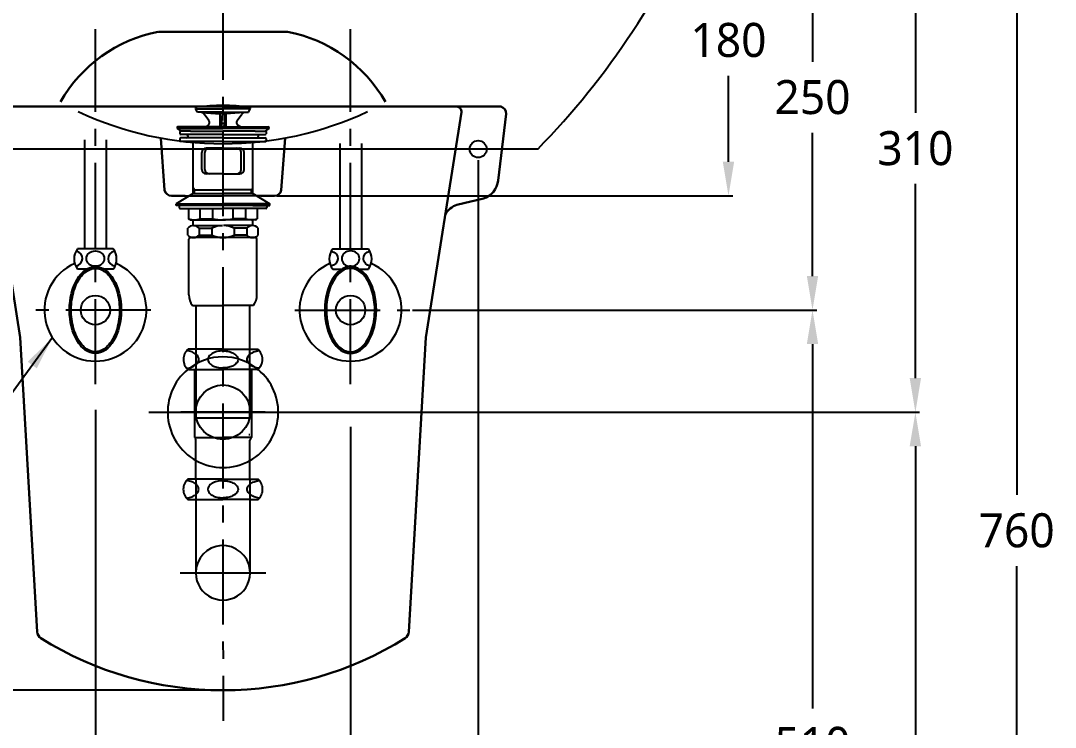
# Model space of a CAD drawing. Extents: x 3980 to 7080, y -51 to 2049.
# Drawn here: x 5061 to 5669, y 324 to 739 of the extents above; entities that cross this region are included whole.
import ezdxf

# ---------------------------------------------------------------- set-up
doc = ezdxf.new("R2010")
doc.units = 0
doc.header["$LTSCALE"] = 20
doc.header["$MEASUREMENT"] = 0
doc.linetypes.add('CENTER', pattern=[2, 1.25, -0.25, 0.25, -0.25])
doc.layers.get('0').update_dxf_attribs({"linetype": 'CONTINUOUS'})
doc.layers.get('DEFPOINTS').update_dxf_attribs({"linetype": 'CONTINUOUS'})
for name, color, linetype in [('1', 7, 'CONTINUOUS'), ('3', 3, 'CONTINUOUS'), ('4', 4, 'CONTINUOUS'), ('6', 6, 'CONTINUOUS'), ('7', 7, 'CONTINUOUS'), ('CENTER', 2, 'CENTER')]:
    doc.layers.add(name, color=color, linetype=linetype)
doc.layers.add('c', color=4, linetype='CONTINUOUS', lineweight=30)
doc.layers.add('외형선', color=4, linetype='CONTINUOUS', lineweight=30)
doc.styles.get("Standard").update_dxf_attribs({"font": 'NanumGothic.ttf'})
doc.dimstyles.get("Standard").update_dxf_attribs({"dimtxt": 20, "dimasz": 20, "dimexe": 2.5, "dimexo": 1.5, "dimgap": 10, "dimtad": 1, "dimdec": 0, "dimzin": 0, "dimdsep": 46, "dimtxsty": 'Standard', "dimcen": 0, "dimclrd": 3, "dimclre": 3, "dimclrt": 2, "dimadec": 0, "dimazin": 0, "dimtfac": 1, "dimtdec": 0, "dimtmove": 0, "dimatfit": 3, "dimfxl": 0, "dimtolj": 1, "dimtzin": 0, "dimarcsym": 0})

# ---------------------------------------------------------------- blocks, each defined once
blk = doc.blocks.new('*D32')
at = {"color": 3, "lineweight": -2}
for p, q in [((4854.1, 838.63), (4854.1, 858.63)), ((4921.21, 818.63), (4851.6, 818.63)), ((4854.1, 818.63), (4854.1, 809.52)), ((4854.1, 753.63), (4854.1, 767.75)), ((5073.6, 753.63), (4851.6, 753.63)), ((4854.1, 733.63), (4854.1, 713.63))]:
    blk.add_line(p, q, dxfattribs=at)
at = {"color": 3}
for points in [[(4850.77, 838.63), (4857.44, 838.63), (4854.1, 818.63)], [(4850.77, 733.63), (4857.44, 733.63), (4854.1, 753.63)]]:
    blk.add_solid(points, dxfattribs=at)
at = {"layer": 'DEFPOINTS', "color": 0}
for p in [(4854.1, 818.63), (4922.71, 818.63), (5075.1, 753.63, -465.07)]:
    blk.add_point(p, dxfattribs=at)
at = {"color": 2, "insert": (4854.1, 788.63), "char_height": 20, "attachment_point": 5}
blk.add_mtext('\\A1;65', dxfattribs=at)
blk = doc.blocks.new('*D34')
at = {"color": 3, "lineweight": -2}
for p, q in [((5588.61, 508.63), (5589.61, 508.63)), ((5587.11, 488.63), (5587.11, 304.49)), ((5587.11, 78.63), (5587.11, 262.78)), ((5437.11, 58.63), (5589.61, 58.63))]:
    blk.add_line(p, q, dxfattribs=at)
at = {"color": 3}
for points in [[(5583.77, 488.63), (5590.44, 488.63), (5587.11, 508.63)], [(5583.77, 78.63), (5590.44, 78.63), (5587.11, 58.63)]]:
    blk.add_solid(points, dxfattribs=at)
at = {"layer": 'DEFPOINTS', "color": 0}
for p in [(5587.11, 508.63), (5435.61, 58.63), (5587.11, 58.63)]:
    blk.add_point(p, dxfattribs=at)
at = {"color": 2, "insert": (5587.11, 283.63), "char_height": 20, "attachment_point": 5}
blk.add_mtext('\\A1;450', dxfattribs=at)
blk = doc.blocks.new('*D35')
at = {"color": 3, "lineweight": -2}
for p, q in [((5548.14, 818.63), (5589.61, 818.63)), ((5587.11, 798.63), (5587.11, 684.54)), ((5587.11, 528.63), (5587.11, 642.73)), ((5136.57, 508.63), (5589.61, 508.63))]:
    blk.add_line(p, q, dxfattribs=at)
at = {"color": 3}
for points in [[(5583.77, 798.63), (5590.44, 798.63), (5587.11, 818.63)], [(5583.77, 528.63), (5590.44, 528.63), (5587.11, 508.63)]]:
    blk.add_solid(points, dxfattribs=at)
at = {"layer": 'DEFPOINTS', "color": 0}
for p in [(5546.64, 818.63), (5587.11, 818.63), (5135.07, 508.63)]:
    blk.add_point(p, dxfattribs=at)
at = {"color": 2, "insert": (5587.11, 663.63), "char_height": 20, "attachment_point": 5}
blk.add_mtext('\\A1;310', dxfattribs=at)
blk = doc.blocks.new('*D36')
at = {"color": 3, "lineweight": -2}
for p, q in [((5476.54, 818.63), (5529.14, 818.63)), ((5526.64, 798.63), (5526.64, 714.52)), ((5526.64, 588.63), (5526.64, 672.75)), ((5299.98, 568.63), (5529.14, 568.63))]:
    blk.add_line(p, q, dxfattribs=at)
at = {"color": 3}
for points in [[(5523.3, 798.63), (5529.97, 798.63), (5526.64, 818.63)], [(5523.3, 588.63), (5529.97, 588.63), (5526.64, 568.63)]]:
    blk.add_solid(points, dxfattribs=at)
at = {"layer": 'DEFPOINTS', "color": 0}
for p in [(5475.04, 818.63), (5298.48, 568.63), (5526.64, 568.63)]:
    blk.add_point(p, dxfattribs=at)
at = {"color": 2, "insert": (5526.64, 693.63), "char_height": 20, "attachment_point": 5}
blk.add_mtext('\\A1;250', dxfattribs=at)
blk = doc.blocks.new('*D37')
at = {"layer": '1', "color": 3, "lineweight": -2}
for p, q in [((5105.12, 510.03), (5105.12, 205.6)), ((5255.12, 500.03), (5255.12, 205.6)), ((5125.12, 225.6), (5235.12, 225.6))]:
    blk.add_line(p, q, dxfattribs=at)
at = {"layer": '1', "color": 3}
for points in [[(5125.12, 228.93), (5125.12, 222.26), (5105.12, 225.6)], [(5235.12, 228.93), (5235.12, 222.26), (5255.12, 225.6)]]:
    blk.add_solid(points, dxfattribs=at)
at = {"layer": 'DEFPOINTS', "color": 0}
for p in [(5105.12, 510.03), (5255.12, 500.03), (5255.12, 225.6)]:
    blk.add_point(p, dxfattribs=at)
at = {"layer": '1', "color": 2, "insert": (5180.12, 246.46), "char_height": 20, "attachment_point": 5}
blk.add_mtext('\\A1;150', dxfattribs=at)
blk = doc.blocks.new('*D33')
at = {"color": 3, "lineweight": -2}
for p, q in [((5206.15, 819.56), (5649.14, 819.56)), ((5646.64, 799.56), (5646.64, 459.99)), ((5646.64, 78.63), (5646.64, 418.21)), ((5608.14, 58.63), (5649.14, 58.63))]:
    blk.add_line(p, q, dxfattribs=at)
at = {"color": 3}
for points in [[(5643.3, 799.56), (5649.97, 799.56), (5646.64, 819.56)], [(5643.3, 78.63), (5649.97, 78.63), (5646.64, 58.63)]]:
    blk.add_solid(points, dxfattribs=at)
at = {"layer": 'DEFPOINTS', "color": 0}
for p in [(5204.65, 819.56), (5606.64, 58.63), (5646.64, 58.63)]:
    blk.add_point(p, dxfattribs=at)
at = {"color": 2, "insert": (5646.64, 439.1), "char_height": 20, "attachment_point": 5}
blk.add_mtext('\\A1;760', dxfattribs=at)
blk = doc.blocks.new('*D38')
at = {"color": 3, "lineweight": -2}
for p, q in [((5030.15, 656.67), (5030.15, 166.7)), ((5330.15, 656.67), (5330.15, 166.7)), ((5050.15, 169.2), (5310.15, 169.2))]:
    blk.add_line(p, q, dxfattribs=at)
at = {"color": 3}
for points in [[(5050.15, 172.53), (5050.15, 165.86), (5030.15, 169.2)], [(5310.15, 172.53), (5310.15, 165.86), (5330.15, 169.2)]]:
    blk.add_solid(points, dxfattribs=at)
at = {"layer": 'DEFPOINTS', "color": 0}
for p in [(5030.15, 658.17), (5330.15, 658.17), (5330.15, 169.2)]:
    blk.add_point(p, dxfattribs=at)
at = {"color": 2, "insert": (5180.15, 190.1), "char_height": 20, "attachment_point": 5}
blk.add_mtext('\\A1;300', dxfattribs=at)
blk = doc.blocks.new('*D41')
at = {"color": 3, "lineweight": -2}
for p, q in [((5423.99, 818.63), (5479.75, 818.63)), ((5477.25, 798.63), (5477.25, 748.08)), ((5477.25, 655.75), (5477.25, 706.3)), ((5211.69, 635.75), (5479.75, 635.75))]:
    blk.add_line(p, q, dxfattribs=at)
at = {"color": 3}
for points in [[(5473.92, 798.63), (5480.59, 798.63), (5477.25, 818.63)], [(5473.92, 655.75), (5480.59, 655.75), (5477.25, 635.75)]]:
    blk.add_solid(points, dxfattribs=at)
at = {"layer": 'DEFPOINTS', "color": 0}
for p in [(5422.49, 818.63), (5477.25, 818.63), (5210.19, 635.75)]:
    blk.add_point(p, dxfattribs=at)
at = {"color": 2, "insert": (5477.25, 727.19), "char_height": 20, "attachment_point": 5}
blk.add_mtext('\\A1;180\\P', dxfattribs=at)
blk = doc.blocks.new('*D42')
at = {"color": 3, "lineweight": -2}
for p, q in [((5291.55, 568.63), (5529.14, 568.63)), ((5526.64, 548.63), (5526.64, 334.49)), ((5526.64, 78.63), (5526.64, 292.78)), ((5437.11, 58.63), (5529.14, 58.63))]:
    blk.add_line(p, q, dxfattribs=at)
at = {"color": 3}
for points in [[(5523.3, 548.63), (5529.97, 548.63), (5526.64, 568.63)], [(5523.3, 78.63), (5529.97, 78.63), (5526.64, 58.63)]]:
    blk.add_solid(points, dxfattribs=at)
at = {"layer": 'DEFPOINTS', "color": 0}
for p in [(5290.05, 568.63), (5435.61, 58.63), (5526.64, 58.63)]:
    blk.add_point(p, dxfattribs=at)
at = {"color": 2, "insert": (5526.64, 313.63), "char_height": 20, "attachment_point": 5}
blk.add_mtext('\\A1;510', dxfattribs=at)
blk = doc.blocks.new('A$C5AAF52AF')
at = {"color": 7}
for centre in [(16.5, 317.93), (316.5, 317.93)]:
    blk.add_circle(centre, 5, dxfattribs=at)
at = {"layer": 'c', "color": 7}
for p, q in [((29.16, 342.89), (3.11, 342.89)), ((29.16, 342.89), (166.5, 342.89)), ((303.83, 342.89), (166.5, 342.89)), ((303.83, 342.89), (329.88, 342.89)), ((0, 338.74), (4.75, 299.46)), ((47.31, 207.33), (26.27, 339.72)), ((285.68, 207.33), (306.72, 339.72)), ((332.99, 338.74), (328.24, 299.46)), ((13.45, 288.89), (29.03, 285.25)), ((319.55, 288.89), (303.96, 285.25)), ((47.31, 207.33), (57.34, 34.27)), ((285.68, 207.33), (275.65, 34.27))]:
    blk.add_line(p, q, dxfattribs=at)
for centre, radius, start, end in [((4.37, 338.71), 4.37, 106.67948, 179.56385), ((29.21, 339.95), 2.94, 90.88883, 184.50138), ((303.78, 339.95), 2.94, 355.49862, 89.11117), ((328.62, 338.71), 4.37, 0.43615, 73.32052), ((17.42, 301.02), 12.77, 186.75779, 251.85245), ((315.57, 301.02), 12.77, 288.14755, 353.24221), ((25.26, 273.82), 12.04, 28.57662, 71.7071), ((307.74, 273.82), 12.04, 108.2929, 151.42338), ((62.18, 34.55), 4.84, 183.31918, 236.15089), ((166.5, 202.82), 202.82, 238.15415, 270), ((166.5, 202.82), 202.82, 270, 301.84585), ((270.81, 34.55), 4.84, 303.84911, 356.68082)]:
    blk.add_arc(centre, radius, start, end, dxfattribs=at)
blk = doc.blocks.new('*D49')
at = {"color": 3, "lineweight": -2}
for p, q in [((4902.15, 818.63), (4764.01, 818.63)), ((4766.51, 798.63), (4766.51, 602.71)), ((4766.51, 365.24), (4766.51, 561.17)), ((5178.65, 345.24), (4764.01, 345.24))]:
    blk.add_line(p, q, dxfattribs=at)
at = {"color": 3}
for points in [[(4763.17, 798.63), (4769.84, 798.63), (4766.51, 818.63)], [(4763.17, 365.24), (4769.84, 365.24), (4766.51, 345.24)]]:
    blk.add_solid(points, dxfattribs=at)
at = {"layer": 'DEFPOINTS', "color": 0}
for p in [(4903.65, 818.63), (4766.51, 345.24), (5180.15, 345.24)]:
    blk.add_point(p, dxfattribs=at)
at = {"color": 2, "insert": (4766.51, 581.94), "char_height": 20, "attachment_point": 5}
blk.add_mtext('\\A1;475', dxfattribs=at)

msp = doc.modelspace()

# ---------------------------------------------------------------- linework, layer by layer
at = {"color": 7}
for p, q in [((5365.11596, 663.16883), (4995.11596, 663.16883)), ((5157.9182, 635.74577), (5180.10951, 635.74577)), ((5202.30082, 635.74577), (5180.10951, 635.74577)), ((5210.19105, 635.74853), (5210.19085, 635.74577))]:
    msp.add_line(p, q, dxfattribs=at)
for centre, radius, start, end in [((5032.7881, 987.98774), 464.70328, 315.65466752, 337.59461395), ((5180.10951, 866.32978), 200, 244.8300433, 295.1699567)]:
    msp.add_arc(centre, radius, start, end, dxfattribs=at)
at = {"layer": '3', "color": 4}
for p, q in [((5165.12362, 684.82933), (5163.8923, 686.96204)), ((5164.00884, 686.76018), (5180.12362, 686.76018)), ((5180.12362, 684.82933), (5165.12362, 684.82933)), ((5167.6389, 684.64503), (5178.37362, 683.94366)), ((5171.84896, 679.95003), (5169.13075, 683.803)), ((5180.12362, 684.82933), (5178.37362, 683.94366)), ((5178.37362, 683.94366), (5178.37362, 676.22933)), ((5179.60594, 684.56733), (5179.17362, 678.15945)), ((5196.2384, 686.76018), (5180.12362, 686.76018)), ((5180.12362, 684.82933), (5195.12362, 684.82933)), ((5180.12362, 684.82933), (5181.87362, 683.94366)), ((5180.6413, 684.56733), (5181.07362, 678.15945)), ((5192.60835, 684.64503), (5181.87362, 683.94366)), ((5181.87362, 683.94366), (5181.87362, 676.22933)), ((5188.39828, 679.95003), (5191.11649, 683.803)), ((5195.12362, 684.82933), (5196.35494, 686.96204)), ((5153.12362, 675.82933), (5153.12362, 675.22933)), ((5153.12362, 675.22933), (5180.12362, 675.22933)), ((5153.12362, 675.22933), (5155.26584, 673.72933)), ((5162.82362, 676.22933), (5153.52362, 676.22933)), ((5180.12362, 676.22933), (5162.82362, 676.22933)), ((5169.7672, 676.22933), (5171.21472, 677.06505)), ((5179.37672, 676.22933), (5179.17362, 678.18365)), ((5179.17362, 678.18365), (5180.12362, 678.18365)), ((5181.07362, 678.18365), (5180.12362, 678.18365)), ((5180.12362, 676.22933), (5197.42362, 676.22933)), ((5207.12362, 675.22933), (5180.12362, 675.22933)), ((5180.87052, 676.22933), (5181.07362, 678.18365)), ((5190.48005, 676.22933), (5189.03253, 677.06505)), ((5197.42362, 676.22933), (5206.72362, 676.22933)), ((5207.12362, 675.22933), (5204.9814, 673.72933)), ((5207.12362, 675.82933), (5207.12362, 675.22933)), ((5154.82179, 673.52933), (5154.82179, 672.22933)), ((5154.82179, 669.22933), (5154.82179, 667.92933)), ((5161.12362, 673.72933), (5155.02179, 673.72933)), ((5180.12362, 671.72933), (5155.32179, 671.72933)), ((5180.12362, 669.72933), (5155.32179, 669.72933)), ((5161.12362, 673.72933), (5180.12362, 673.72933)), ((5199.12362, 673.72933), (5180.12362, 673.72933)), ((5180.12362, 671.72933), (5204.92545, 671.72933)), ((5180.12362, 669.72933), (5204.92545, 669.72933)), ((5199.12362, 673.72933), (5205.22545, 673.72933)), ((5205.42545, 673.52933), (5205.42545, 672.22933)), ((5205.42545, 669.22933), (5205.42545, 667.92933)), ((5180.12362, 667.72933), (5155.02179, 667.72933)), ((5162.62362, 637.13492), (5162.62362, 667.72933)), ((5180.12362, 663.72933), (5170.24925, 663.72933)), ((5180.12362, 667.72933), (5205.22545, 667.72933)), ((5180.12362, 663.72933), (5189.99799, 663.72933)), ((5197.62362, 637.13492), (5197.62362, 667.72933)), ((5167.74925, 651.22933), (5167.74925, 661.22933)), ((5169.51702, 651.22933), (5169.51702, 661.22933)), ((5190.73022, 651.22933), (5190.73022, 661.22933)), ((5192.49799, 651.22933), (5192.49799, 661.22933)), ((5180.12362, 648.72933), (5170.24925, 648.72933)), ((5180.12362, 648.72933), (5189.99799, 648.72933)), ((5163.32362, 639.22933), (5162.62362, 640.44176)), ((5162.62362, 639.22933), (5180.12362, 639.22933)), ((5163.32362, 637.13492), (5163.32362, 639.22933)), ((5197.62362, 639.22933), (5180.12362, 639.22933)), ((5196.92362, 639.22933), (5197.62362, 640.44176)), ((5196.92362, 637.13492), (5196.92362, 639.22933)), ((5162.62362, 637.13492), (5152.62362, 631.13492)), ((5162.62362, 637.13492), (5180.12362, 637.13492)), ((5197.62362, 637.13492), (5207.62362, 631.13492)), ((5152.62362, 631.13492), (5180.12362, 631.13492)), ((5152.62362, 630.13492), (5152.62362, 631.13492)), ((5162.62362, 630.13492), (5152.62362, 630.13492)), ((5154.43149, 630.13492), (5154.43149, 628.83492)), ((5154.93149, 628.33492), (5159.93149, 628.33492)), ((5159.93149, 628.33492), (5180.12362, 628.33492)), ((5159.93149, 628.33492), (5159.93149, 622.21227)), ((5197.62362, 630.13492), (5162.62362, 630.13492)), ((5166.70627, 622.21227), (5166.70627, 628.33492)), ((5174.10694, 622.21227), (5174.10694, 628.33492)), ((5207.62362, 631.13492), (5180.12362, 631.13492)), ((5200.31575, 628.33492), (5180.12362, 628.33492)), ((5186.14031, 622.21227), (5186.14031, 628.33492)), ((5193.54097, 622.21227), (5193.54097, 628.33492)), ((5197.62362, 630.13492), (5207.62362, 630.13492)), ((5200.31575, 628.33492), (5200.31575, 622.21227)), ((5205.31575, 628.33492), (5200.31575, 628.33492)), ((5205.81575, 630.13492), (5205.81575, 628.83492)), ((5207.62362, 630.13492), (5207.62362, 631.13492)), ((5160.93149, 621.63492), (5159.93149, 622.21227)), ((5160.93149, 621.63492), (5162.33149, 621.63492)), ((5162.33149, 621.63492), (5180.12362, 621.63492)), ((5162.62362, 618.22368), (5162.62362, 621.63492)), ((5166.70627, 622.21227), (5174.10694, 622.21227)), ((5197.91575, 621.63492), (5180.12362, 621.63492)), ((5193.54097, 622.21227), (5186.14031, 622.21227)), ((5197.62362, 618.22368), (5197.62362, 621.63492)), ((5199.31575, 621.63492), (5197.91575, 621.63492)), ((5199.31575, 621.63492), (5200.31575, 622.21227)), ((5159.37993, 612.6727), (5159.37993, 616.78595)), ((5162.76732, 618.22933), (5179.87993, 618.22933)), ((5166.15471, 616.78595), (5173.55537, 616.78595)), ((5166.15471, 616.78595), (5166.15471, 612.6727)), ((5173.55537, 616.78595), (5173.55537, 612.6727)), ((5197.47993, 618.22933), (5180.36732, 618.22933)), ((5186.69187, 616.78595), (5186.69187, 612.6727)), ((5194.09253, 616.78595), (5186.69187, 616.78595)), ((5194.09253, 616.78595), (5194.09253, 612.6727)), ((5200.86732, 612.6727), (5200.86732, 616.78595)), ((5160.12362, 577.62698), (5160.12362, 610.22933)), ((5180.12362, 611.22933), (5161.12362, 611.22933)), ((5166.15471, 612.6727), (5173.55537, 612.6727)), ((5197.47993, 611.22933), (5180.12362, 611.22933)), ((5194.09253, 612.6727), (5186.69187, 612.6727)), ((5196.92362, 611.22933), (5197.47993, 611.22933)), ((5197.47993, 611.22933), (5197.87993, 611.22933)), ((5199.12362, 611.22933), (5197.62362, 611.22933)), ((5200.12362, 577.62698), (5200.12362, 610.22933)), ((5200.12362, 604.86509), (5200.12362, 610.22933)), ((5162.12362, 571.22933), (5180.12362, 571.22933)), ((5164.24862, 571.22933), (5164.24862, 505.22933)), ((5198.12362, 571.22933), (5180.12362, 571.22933)), ((5195.99862, 505.22933), (5195.99862, 571.22933)), ((5164.24862, 505.22933), (5195.99862, 505.22933)), ((5195.99862, 495.22933), (5195.29862, 495.22933))]:
    msp.add_line(p, q, dxfattribs=at)
at = {"layer": '3', "color": 7}
msp.add_line((5197.62362, 637.13492), (5180.12362, 637.13492), dxfattribs=at)
at = {"layer": '3', "color": 4}
for centre, radius, start, end in [((5164.97362, 686.76018), 1.1, 97.32041367, 169.42619898), ((5180.12362, 568.82933), 120, 90, 97.32041367), ((5180.12362, 568.82933), 120, 82.67958633, 90), ((5195.27362, 686.76018), 1.1, 10.57380102, 82.67958633), ((5167.49651, 682.65007), 2, 35.20232507, 86.26180949), ((5192.75073, 682.65007), 2, 93.73819051, 144.79767493), ((5153.52362, 675.82933), 0.4, 90, 180), ((5170.21472, 678.7971), 2, 300, 35.20232507), ((5190.03253, 678.7971), 2, 144.79767493, 240), ((5206.72362, 675.82933), 0.4, 0, 90), ((5155.02179, 673.52933), 0.2, 90, 180), ((5155.32179, 672.22933), 0.5, 180, 270), ((5155.32179, 669.22933), 0.5, 90, 180), ((5158.62362, 670.72933), 1, 270, 90), ((5201.62362, 670.72933), 1, 90, 270), ((5204.92545, 672.22933), 0.5, 270, 0), ((5204.92545, 669.22933), 0.5, 0, 90), ((5205.22545, 673.52933), 0.2, 0, 90), ((5155.02179, 667.92933), 0.2, 180, 270), ((5170.24925, 661.22933), 2.5, 90, 180), ((5172.01702, 661.22933), 2.5, 90, 180), ((5188.23022, 661.22933), 2.5, 0, 90), ((5189.99799, 661.22933), 2.5, 0, 90), ((5205.22545, 667.92933), 0.2, 270, 0), ((5170.24925, 651.22933), 2.5, 180, 270), ((5172.01702, 651.22933), 2.5, 180, 270), ((5188.23022, 651.22933), 2.5, 270, 0), ((5189.99799, 651.22933), 2.5, 270, 0), ((5154.93149, 628.83492), 0.5, 180, 270), ((5205.31575, 628.83492), 0.5, 270, 0), ((5163.31888, 631.81413), 10.18185, 250.56792502, 289.43207498), ((5179.93148, 651.08725), 29.45658, 258.59556617, 270.3737354), ((5180.31576, 651.08725), 29.45658, 269.6262646, 281.40443383), ((5196.92836, 631.81413), 10.18185, 250.56792502, 289.43207498), ((5162.76732, 613.52153), 4.70435, 43.94093732, 136.05906268), ((5179.65773, 604.62485), 13.60629, 89.06429532, 116.64718661), ((5180.58951, 604.62485), 13.60629, 63.35281339, 90.93570468), ((5197.47993, 613.52153), 4.70435, 43.94093732, 136.05906268), ((5162.76732, 615.93713), 4.70435, 223.94093732, 316.05906268), ((5161.12362, 610.22933), 1, 90, 180), ((5179.65773, 624.83381), 13.60629, 243.35281339, 270.93570468), ((5180.58951, 624.83381), 13.60629, 269.06429532, 296.64718661), ((5197.47993, 615.93713), 4.70435, 223.94093732, 316.05906268), ((5199.12362, 610.22933), 1, 0, 90), ((5173.11203, 578.17591), 13, 182.42004342, 212.30000816), ((5187.13522, 578.17591), 13, 327.69999184, 357.57995658)]:
    msp.add_arc(centre, radius, start, end, dxfattribs=at)
at = {"layer": '4', "color": 4}
for p, q in [((5163.87353, 545.63492), (5159.58203, 545.63492)), ((5180.12353, 545.63492), (5163.87353, 545.63492)), ((5180.12353, 545.63492), (5196.37353, 545.63492)), ((5196.37353, 545.63492), (5200.66503, 545.63492)), ((5159.97353, 533.63492), (5159.58203, 533.63492)), ((5159.97353, 533.63492), (5180.12353, 533.63492)), ((5163.32353, 533.63492), (5163.32353, 493.8548)), ((5200.27353, 533.63492), (5180.12353, 533.63492)), ((5196.92353, 533.63492), (5196.92353, 493.8548)), ((5200.27353, 533.63492), (5200.66503, 533.63492)), ((5204.89857, 508.59615), (5155.34849, 508.59615)), ((5163.32353, 493.8548), (5180.12353, 493.8548)), ((5196.92353, 493.8548), (5180.12353, 493.8548)), ((5164.24853, 469.03072), (5164.24853, 492.20992)), ((5195.99853, 469.03072), (5195.99853, 492.20992)), ((5164.24853, 469.33492), (5159.50408, 469.33492)), ((5180.04558, 469.33492), (5164.24853, 469.33492)), ((5164.24853, 469.03072), (5164.24853, 414.13492)), ((5180.04558, 469.33492), (5180.12353, 469.33492)), ((5180.20148, 469.33492), (5180.12353, 469.33492)), ((5180.20148, 469.33492), (5195.99853, 469.33492)), ((5195.99853, 469.33492), (5200.74298, 469.33492)), ((5195.99853, 469.03072), (5195.99853, 414.13492)), ((5159.50408, 457.33492), (5164.24853, 457.33492)), ((5164.24853, 457.33492), (5180.04558, 457.33492)), ((5195.99853, 457.33492), (5180.20148, 457.33492)), ((5195.99853, 457.33492), (5200.74298, 457.33492)), ((5205.297, 414.13492), (5154.95006, 414.13492))]:
    msp.add_line(p, q, dxfattribs=at)
for points in [[(5165.9287, 539.63492, 0.15521739), (5165.33821, 541.49124, 0.106747244), (5163.2765, 543.38192, 0.07304301), (5160.50664, 544.49994, 0.028511088), (5158.77788, 544.81595, 0.05952259)], [(5171.84323, 541.37385, 0.327290453), (5171.84323, 537.89598, 0.106373385), (5173.86603, 536.09938, 0.071219107), (5176.56598, 535.04566, 0.057537424), (5180.12353, 534.63492, 0.057537424)], [(5180.12353, 544.63492, 0.057537424), (5176.56598, 544.22417, 0.071219107), (5173.86603, 543.17045, 0.106373365), (5171.84323, 541.37385, 0.159482965)], [(5180.12353, 544.63492, -0.057537424), (5183.68107, 544.22417, -0.071219107), (5186.38102, 543.17045, -0.106373365), (5188.40383, 541.37385, -0.159482965)], [(5188.40383, 541.37385, -0.327290453), (5188.40383, 537.89598, -0.106373385), (5186.38102, 536.09938, -0.071219107), (5183.68107, 535.04566, -0.057537424), (5180.12353, 534.63492, -0.057537424)], [(5194.31836, 539.63492, -0.15521739), (5194.90885, 541.49124, -0.106747244), (5196.97056, 543.38192, -0.07304301), (5199.74042, 544.49994, -0.028511088), (5201.46917, 544.81595, -0.05952259)], [(5158.77788, 534.45389, 0.028511088), (5160.50664, 534.7699, 0.07304301), (5163.2765, 535.88792, 0.106747244), (5165.33821, 537.77859, 0.15521739), (5165.9287, 539.63492, 0.15521739)], [(5201.46917, 534.45389, -0.028511088), (5199.74042, 534.7699, -0.07304301), (5196.97056, 535.88792, -0.106747244), (5194.90885, 537.77859, -0.15521739), (5194.31836, 539.63492, -0.15521739)], [(5164.24853, 466.32038, 0.049056062), (5163.19855, 467.08192, 0.07304301), (5160.42869, 468.19994, 0.028511088), (5158.69993, 468.51595)], [(5180.12353, 468.33472, 0.058789896), (5176.48804, 467.92417, 0.071219107), (5173.78808, 466.87045, 0.106373365), (5171.76528, 465.07385, 0.159482965)], [(5180.12353, 468.33472, -0.058789896), (5183.75902, 467.92417, -0.071219107), (5186.45897, 466.87045, -0.106373365), (5188.48177, 465.07385, -0.159482965)], [(5195.99853, 466.32038, -0.049056062), (5197.0485, 467.08192, -0.07304301), (5199.81837, 468.19994, -0.028511088), (5201.54712, 468.51595)], [(5165.85075, 463.33492, 0.15521739), (5165.26026, 465.19124, 0.054411203), (5164.30711, 466.2678, 0.054411203)], [(5164.30888, 460.40364, 0.054320903), (5165.26026, 461.47859, 0.15521739), (5165.85075, 463.33492)], [(5171.76528, 465.07385, 0.327290453), (5171.76528, 461.59598, 0.106373385), (5173.78808, 459.79938, 0.071219107), (5176.48804, 458.74566, 0.057537424), (5180.04558, 458.33492, 0.057537424)], [(5188.48178, 465.07385, -0.327290453), (5188.48177, 461.59598, -0.106373385), (5186.45897, 459.79938, -0.071219107), (5183.75902, 458.74566, -0.057537424), (5180.20148, 458.33492, -0.057537424)], [(5194.39631, 463.33492, -0.15521739), (5194.9868, 465.19124, -0.054949864), (5195.95049, 466.27736, -0.054949864)], [(5195.94245, 460.39977, -0.054539036), (5194.9868, 461.47859, -0.15521739), (5194.39631, 463.33492)], [(5158.69993, 458.15389, 0.028511088), (5160.42869, 458.4699, 0.07304301), (5163.19855, 459.58792, 0.049056062), (5164.24853, 460.34945, 0.049056062)], [(5201.54712, 458.15389, -0.028511088), (5199.81837, 458.4699, -0.07304301), (5197.0485, 459.58792, -0.049056062), (5195.99853, 460.34945, -0.049056062)]]:
    msp.add_lwpolyline(points, format="xyb", dxfattribs=at)
msp.add_circle((5180.12353, 508.63492), 16, dxfattribs=at)
for centre, radius, start, end in [((5164.87353, 539.63492), 8, 131.40962211, 228.59037789), ((5195.37353, 539.63492), 8, 311.40962211, 48.59037789), ((5180.12353, 508.63492), 32.5, 50.55292077, 129.44707923), ((5180.12353, 508.63492), 32.5, 129.44707923, 240.76048697), ((5180.12353, 508.63492), 32.5, 299.23951303, 50.55292077), ((5163.32353, 492.20992), 0.925, 0, 58.70258778), ((5196.92353, 492.20992), 0.925, 121.29741222, 180), ((5195.92353, 493.8548), 1, 301.29741222, 0), ((5180.12353, 508.63492), 32.5, 240.76048697, 299.23951303), ((5164.79558, 463.33492), 8, 131.40962211, 228.59037789), ((5195.45148, 463.33492), 8, 311.40962211, 48.59037789), ((5180.12353, 414.25992), 16, 7.1666434, 180), ((5180.12353, 414.25992), 16, 172.8333566, 7.1666434)]:
    msp.add_arc(centre, radius, start, end, dxfattribs=at)
at = {"layer": '6', "color": 6}
for p, q in [((5098.77362, 668.63492), (5098.77362, 604.63492)), ((5111.47362, 668.63492), (5111.47362, 604.63492)), ((5248.77362, 666.5198), (5248.77362, 604.63492)), ((5261.47362, 666.53876), (5261.47362, 604.63492)), ((5111.47362, 604.63492), (5094.62362, 604.63492)), ((5115.62362, 604.63492), (5111.47362, 604.63492)), ((5244.62362, 604.63492), (5248.77362, 604.63492)), ((5248.77362, 604.63492), (5265.62362, 604.63492)), ((5099.98343, 592.63492), (5094.62362, 592.63492)), ((5115.62362, 592.63492), (5110.26382, 592.63492)), ((5244.62362, 592.63492), (5249.98343, 592.63492)), ((5260.26382, 592.63492), (5265.62362, 592.63492))]:
    msp.add_line(p, q, dxfattribs=at)
for centre in [(5105.12362, 568.63492), (5255.12362, 568.63492)]:
    msp.add_circle(centre, 8.61509, dxfattribs=at)
for centre, radius, start, end in [((5102.62362, 598.63492), 10, 143.13010235, 216.86989765), ((5107.62362, 598.63492), 10, 323.13010235, 36.86989765), ((5252.62362, 598.63492), 10, 143.13010235, 216.86989765), ((5257.62362, 598.63492), 10, 323.13010235, 36.86989765), ((5105.12362, 568.63492), 30, 113.91725115, 66.08274885), ((5255.12362, 568.63492), 30, 113.91725115, 66.08274885)]:
    msp.add_arc(centre, radius, start, end, dxfattribs=at)
for centre, major_axis, start_param, end_param in [((5092.35036, 598.8625), (-5.22946, 0), 1.800504354, 4.443057795), ((5117.8063, 598.8625), (5.22946, 0), 1.82411945, 4.498970222)]:
    msp.add_ellipse(centre, major_axis=major_axis, ratio=0.866391406, start_param=start_param, end_param=end_param, dxfattribs=at)
for centre, major_axis, ratio in [((5105.12362, 598.8625), (5.22946, 0), 0.866391406), ((5105.12362, 568.63492), (0, 25.5), 0.596528766)]:
    msp.add_ellipse(centre, major_axis=major_axis, ratio=ratio, dxfattribs=at)
at = {"layer": '6', "color": 6, "extrusion": (0, 0, -1)}
for centre, major_axis, start_param, end_param in [((5242.44095, 598.8625), (-5.22946, 0), 1.82411945, 4.498970222), ((5267.89689, 598.8625), (5.22946, 0), 1.800504354, 4.443057795)]:
    msp.add_ellipse(centre, major_axis=major_axis, ratio=0.866391406, start_param=start_param, end_param=end_param, dxfattribs=at)
for centre, major_axis, ratio in [((5255.12362, 598.8625), (-5.22946, 0), 0.866391406), ((5255.12362, 568.63492), (0, 25.5), 0.596528766)]:
    msp.add_ellipse(centre, major_axis=major_axis, ratio=ratio, dxfattribs=at)
at = {"layer": '6', "color": 6}
for points in [[(5105.12362, 593.13492), (5103.04323, 593.13492), (5100.94348, 592.32581), (5097.04725, 589.08076), (5095.27503, 586.64063), (5092.54918, 580.61192), (5091.59751, 577.03251), (5090.74711, 569.51737), (5090.84843, 565.58764), (5092.08033, 558.23022), (5093.21082, 554.80868), (5096.22325, 549.21947), (5098.10112, 547.06224), (5102.10626, 544.4199), (5104.21178, 543.91832), (5108.36728, 544.52012), (5110.44903, 545.64297), (5114.20024, 549.47497), (5115.84897, 552.17908), (5118.26336, 558.60045), (5119.02813, 562.3097), (5119.4898, 569.92413), (5119.18666, 573.8234), (5117.58382, 580.96581), (5116.28426, 584.20253), (5113.01337, 589.30931), (5111.04964, 591.16807), (5107.73193, 592.82024), (5106.42642, 593.13492), (5105.12362, 593.13492)], [(5255.12362, 593.13492), (5257.20401, 593.13492), (5259.30376, 592.32581), (5263.19999, 589.08076), (5264.97221, 586.64063), (5267.69806, 580.61192), (5268.64973, 577.03251), (5269.50013, 569.51737), (5269.39881, 565.58764), (5268.16691, 558.23022), (5267.03642, 554.80868), (5264.024, 549.21947), (5262.14612, 547.06224), (5258.14098, 544.4199), (5256.03546, 543.91832), (5251.87996, 544.52012), (5249.79821, 545.64297), (5246.047, 549.47497), (5244.39827, 552.17908), (5241.98389, 558.60045), (5241.21911, 562.3097), (5240.75744, 569.92413), (5241.06058, 573.8234), (5242.66342, 580.96581), (5243.96298, 584.20253), (5247.23387, 589.30931), (5249.1976, 591.16807), (5252.51531, 592.82024), (5253.82083, 593.13492), (5255.12362, 593.13492)]]:
    msp.add_open_spline(points, degree=3, knots=[0, 0, 0, 0, 0.461109739, 0.461109739, 0.922219478, 0.922219478, 1.383329216, 1.383329216, 1.844438955, 1.844438955, 2.305548694, 2.305548694, 2.766658433, 2.766658433, 3.227768172, 3.227768172, 3.688877911, 3.688877911, 4.149987649, 4.149987649, 4.611097388, 4.611097388, 5.072207127, 5.072207127, 5.533316866, 5.533316866, 5.994426605, 5.994426605, 6.283185307, 6.283185307, 6.283185307, 6.283185307], dxfattribs=at)
at = {"layer": '7', "color": 4, "extrusion": (0, 1, 0)}
for p, q in [((5180.12362, 666.47493, -14.18423), (5180.12362, 666.47493, 445.81577)), ((5180.12362, 666.47493, 445.81577), (5180.12362, 666.47493, -14.18423)), ((5180.12362, 666.47493, -14.18423), (5180.12362, 666.47493, 445.81577)), ((5180.12362, 666.47493, 445.81577), (5180.12362, 666.47493, -14.18423)), ((5180.12362, 666.47491, -14.18423), (5180.12362, 666.47493, -14.18423)), ((5180.12362, 666.47493, -14.18423), (5180.12362, 666.47491, -14.18423)), ((5180.12362, 666.47491, -14.18423), (5180.12362, 666.47493, -14.18423)), ((5180.12362, 666.47493, -14.18423), (5180.12362, 666.47491, -14.18423)), ((5180.12362, 666.47493, 445.81577), (5180.12362, 666.47485, 445.81577)), ((5180.12362, 666.47485, 445.81577), (5180.12362, 666.47493, 445.81577)), ((5180.12362, 666.47493, 445.81577), (5180.12362, 666.47485, 445.81577)), ((5180.12362, 666.47485, 445.81577), (5180.12362, 666.47493, 445.81577)), ((5180.12362, 666.47491, 20), (5180.12362, 666.47491, 0)), ((5180.12362, 666.47491, 20), (5180.12362, 666.47491, 0)), ((5180.12362, 666.47491, 20), (5180.12362, 666.47491, 0)), ((5180.12362, 666.47491, 20), (5180.12362, 666.47491, 0)), ((5180.12362, 666.47491, 0), (5180.12362, 666.47491, -14.18423)), ((5180.12362, 666.47491, 0), (5180.12362, 666.47491, -14.18423)), ((5180.12362, 666.47491, 0), (5180.12362, 666.47491, -14.18423)), ((5180.12362, 666.47491, 0), (5180.12362, 666.47491, -14.18423)), ((5180.12362, 666.47485, 410.50779), (5180.12362, 666.47485, 445.81577)), ((5180.12362, 666.47485, 410.50779), (5180.12362, 666.47485, 445.81577))]:
    msp.add_line(p, q, dxfattribs=at)
at = {"layer": '7', "color": 4}
for points, degree in [([(5180.12362, 666.47493, 0.00174), (5180.12362, 666.47493)], 1), ([(5180.12362, 666.47493, 0.00174), (5180.12362, 666.47493)], 1), ([(5180.12362, 666.47493, 0.00174), (5180.12362, 666.47493)], 1), ([(5180.12362, 666.47493, 0.00174), (5180.12362, 666.47493)], 1), ([(5180.12362, 666.47491, -14.18423), (5180.12362, 666.47491, -9.45618), (5180.12362, 666.47491, -4.7281), (5180.12362, 666.47491, 0)], 3), ([(5180.12362, 666.47491, -14.18423), (5180.12362, 666.47491, -9.45618), (5180.12362, 666.47491, -4.7281), (5180.12362, 666.47491, 0)], 3), ([(5180.12362, 666.47491, -14.18423), (5180.12362, 666.47491, -9.45618), (5180.12362, 666.47491, -4.7281), (5180.12362, 666.47491, 0)], 3), ([(5180.12362, 666.47491, -14.18423), (5180.12362, 666.47491, -9.45618), (5180.12362, 666.47491, -4.7281), (5180.12362, 666.47491, 0)], 3)]:
    msp.add_open_spline(points, degree=degree, dxfattribs=at)
for points, knots in [([(5180.12362, 666.47491, 381.33422), (5180.12362, 666.47491, 320.01361), (5180.12362, 666.47491, 258.68925), (5180.12362, 666.47491, 138.24222), (5180.12362, 666.47491, 79.11951), (5180.12362, 666.47491, 20)], [0, 0, 0, 0, 0.509143811, 0.509143811, 1, 1, 1, 1]), ([(5180.12362, 666.47491, 381.33422), (5180.12362, 666.47491, 320.01361), (5180.12362, 666.47491, 258.68925), (5180.12362, 666.47491, 138.24222), (5180.12362, 666.47491, 79.11951), (5180.12362, 666.47491, 20)], [0, 0, 0, 0, 0.509143811, 0.509143811, 1, 1, 1, 1]), ([(5180.12362, 666.47491, 381.33422), (5180.12362, 666.47491, 320.01361), (5180.12362, 666.47491, 258.68925), (5180.12362, 666.47491, 138.24222), (5180.12362, 666.47491, 79.11951), (5180.12362, 666.47491, 20)], [0, 0, 0, 0, 0.509143811, 0.509143811, 1, 1, 1, 1]), ([(5180.12362, 666.47491, 381.33422), (5180.12362, 666.47491, 320.01361), (5180.12362, 666.47491, 258.68925), (5180.12362, 666.47491, 138.24222), (5180.12362, 666.47491, 79.11951), (5180.12362, 666.47491, 20)], [0, 0, 0, 0, 0.509143811, 0.509143811, 1, 1, 1, 1]), ([(5180.12362, 666.47485, 410.50779), (5180.12362, 666.47486, 410.50773), (5180.12362, 666.47487, 410.6027), (5180.12362, 666.47489, 410.9845), (5180.12362, 666.4749, 411.24941), (5180.12362, 666.47491, 411.56248)], [0, 0, 0, 0, 0.535586593, 0.535586593, 1, 1, 1, 1]), ([(5180.12362, 666.47485, 410.50779), (5180.12362, 666.47486, 410.50773), (5180.12362, 666.47487, 410.6027), (5180.12362, 666.47489, 410.9845), (5180.12362, 666.4749, 411.24941), (5180.12362, 666.47491, 411.56248)], [0, 0, 0, 0, 0.535586593, 0.535586593, 1, 1, 1, 1]), ([(5180.12362, 666.47485, 410.50779), (5180.12362, 666.47486, 410.50773), (5180.12362, 666.47487, 410.6027), (5180.12362, 666.47489, 410.9845), (5180.12362, 666.4749, 411.24941), (5180.12362, 666.47491, 411.56248)], [0, 0, 0, 0, 0.535586593, 0.535586593, 1, 1, 1, 1]), ([(5180.12362, 666.47485, 410.50779), (5180.12362, 666.47486, 410.50773), (5180.12362, 666.47487, 410.6027), (5180.12362, 666.47489, 410.9845), (5180.12362, 666.4749, 411.24941), (5180.12362, 666.47491, 411.56248)], [0, 0, 0, 0, 0.535586593, 0.535586593, 1, 1, 1, 1]), ([(5180.12362, 666.47491, 381.33422), (5180.12362, 666.47491, 385.33847), (5180.12362, 666.47491, 389.32655), (5180.12362, 666.47491, 396.64109), (5180.12362, 666.47491, 400.03232), (5180.12362, 666.47491, 405.621), (5180.12362, 666.47491, 407.86239), (5180.12362, 666.47491, 410.85369), (5180.12362, 666.47491, 411.60554), (5180.12362, 666.47491, 411.56248)], [0, 0, 0, 0, 0.25, 0.25, 0.5, 0.5, 0.75, 0.75, 1, 1, 1, 1]), ([(5180.12362, 666.47491, 381.33422), (5180.12362, 666.47491, 385.33847), (5180.12362, 666.47491, 389.32655), (5180.12362, 666.47491, 396.64109), (5180.12362, 666.47491, 400.03232), (5180.12362, 666.47491, 405.621), (5180.12362, 666.47491, 407.86239), (5180.12362, 666.47491, 410.85369), (5180.12362, 666.47491, 411.60554), (5180.12362, 666.47491, 411.56248)], [0, 0, 0, 0, 0.25, 0.25, 0.5, 0.5, 0.75, 0.75, 1, 1, 1, 1]), ([(5180.12362, 666.47491, 381.33422), (5180.12362, 666.47491, 385.33847), (5180.12362, 666.47491, 389.32655), (5180.12362, 666.47491, 396.64109), (5180.12362, 666.47491, 400.03232), (5180.12362, 666.47491, 405.621), (5180.12362, 666.47491, 407.86239), (5180.12362, 666.47491, 410.85369), (5180.12362, 666.47491, 411.60554), (5180.12362, 666.47491, 411.56248)], [0, 0, 0, 0, 0.25, 0.25, 0.5, 0.5, 0.75, 0.75, 1, 1, 1, 1]), ([(5180.12362, 666.47491, 381.33422), (5180.12362, 666.47491, 385.33847), (5180.12362, 666.47491, 389.32655), (5180.12362, 666.47491, 396.64109), (5180.12362, 666.47491, 400.03232), (5180.12362, 666.47491, 405.621), (5180.12362, 666.47491, 407.86239), (5180.12362, 666.47491, 410.85369), (5180.12362, 666.47491, 411.60554), (5180.12362, 666.47491, 411.56248)], [0, 0, 0, 0, 0.25, 0.25, 0.5, 0.5, 0.75, 0.75, 1, 1, 1, 1])]:
    msp.add_open_spline(points, degree=3, knots=knots, dxfattribs=at)
at = {"layer": 'c', "color": 7}
for p, q in [((5180.19853, 732.09317), (5142.16308, 732.09317)), ((5180.10464, 732.09317), (5218.14009, 732.09317)), ((5143.61496, 669.6876), (5145.78978, 639.09862)), ((5216.60406, 669.6876), (5214.42923, 639.09862)), ((5149.8762, 635.74577), (5157.9182, 635.74577)), ((5210.34282, 635.74577), (5202.30082, 635.74577))]:
    msp.add_line(p, q, dxfattribs=at)
for centre, start, end in [((5149.8762, 639.91243), 191.26317696, 270), ((5210.34282, 639.91243), 270, 348.73682304)]:
    msp.add_arc(centre, 4.16667, start, end, dxfattribs=at)
at = {"layer": 'CENTER', "color": 1, "linetype": 'CENTER', "ltscale": 2}
for p, q in [((5180.10015, 833.81657), (5180.14709, 327.23462)), ((5105.12362, 525.03387), (5105.12362, 733.63492)), ((5255.07667, 525.03387), (5255.07667, 733.63492))]:
    msp.add_line(p, q, dxfattribs=at)
at = {"layer": 'CENTER', "color": 6, "linetype": 'CENTER', "ltscale": 2}
for p, q in [((5137.75019, 568.63492), (5070.15449, 568.63492)), ((5222.4501, 568.63492), (5290.0458, 568.63492))]:
    msp.add_line(p, q, dxfattribs=at)
at = {"layer": '외형선', "color": 7}
for centre, start, end in [((5157.99545, 649.1094), 100.87009665, 150.31599592), ((5202.20484, 649.1094), 29.68400408, 79.12990335)]:
    msp.add_arc(centre, 84.49993, start, end, dxfattribs=at)

# ---------------------------------------------------------------- block references
at = {"color": 7}
msp.add_blockref('A$C5AAF52AF', (5013.65148, 345.24106), dxfattribs=at)

# ---------------------------------------------------------------- dimensions: what is measured, and where the dimension line sits
dim = msp.add_linear_dim(base=(4854.1028, 818.63492), p1=(5075.10037, 753.63492, -465.06983), p2=(4922.70892, 818.63492), angle=90, dimstyle='Standard', override={"dimtih": 1, "dimtoh": 1, "dimfxl": 1.25, "dimarcsym": 1})
dim.commit()
dim.dimension.update_dxf_attribs({"geometry": '*D32', "text_midpoint": (4854.1028, 788.63492), "dimtype": 160})
for base, p1, p2, text, picture, middle in [((4766.50585, 345.24106), (4903.64709, 818.63492), (5180.14542, 345.24106), '475', '*D49', (4766.50585, 581.93799)), ((5646.63518, 58.63492), (5204.64709, 819.56481), (5606.63518, 58.63492), '760', '*D33', (5646.63518, 439.09986)), ((5477.25435, 818.63492), (5210.19105, 635.74853), (5422.49138, 818.63492), '180\\P', '*D41', (5477.25435, 727.19172))]:
    dim = msp.add_linear_dim(base=base, p1=p1, p2=p2, angle=90, text=text, dimstyle='Standard', override={"dimtih": 1, "dimtoh": 1, "dimfxl": 1.25, "dimarcsym": 1})
    dim.commit()
    dim.dimension.update_dxf_attribs({"geometry": picture, "text_midpoint": middle})
for base, p1, p2, picture, middle in [((5587.10819, 818.63492), (5135.06796, 508.63492), (5546.63518, 818.63492), '*D35', (5587.10819, 663.63492)), ((5526.63518, 568.63492), (5475.03946, 818.63492), (5298.47612, 568.63492), '*D36', (5526.63518, 693.63492)), ((5526.63518, 58.63492), (5290.0458, 568.63492), (5435.61212, 58.63492), '*D42', (5526.63518, 313.63492)), ((5587.10819, 58.63492), (5587.10819, 508.63492), (5435.61212, 58.63492), '*D34', (5587.10819, 283.63492))]:
    dim = msp.add_linear_dim(base=base, p1=p1, p2=p2, angle=90, dimstyle='Standard', override={"dimtih": 1, "dimtoh": 1, "dimfxl": 1.25, "dimarcsym": 1})
    dim.commit()
    dim.dimension.update_dxf_attribs({"geometry": picture, "text_midpoint": middle})
dim = msp.add_linear_dim(base=(5330.14709, 169.1956), p1=(5030.14709, 658.16883), p2=(5330.14709, 658.16883), dimstyle='Standard', dxfattribs=at)
dim.commit()
dim.dimension.update_dxf_attribs({"geometry": '*D38', "text_midpoint": (5180.14709, 190.09688)})
at = {"layer": '1', "color": 7}
dim = msp.add_linear_dim(base=(5255.12362, 225.59735), p1=(5105.12362, 510.03387), p2=(5255.12362, 500.03387), dimstyle='Standard', override={"dimtxt": 20, "dimasz": 20, "dimexe": 20, "dimexo": 0, "dimgap": 10, "dimdec": 4, "dimlfac": 1, "dimzin": 8, "dimclrd": 3, "dimclre": 3, "dimtdec": 4}, dxfattribs=at)
dim.commit()
dim.dimension.update_dxf_attribs({"geometry": '*D37', "text_midpoint": (5180.12362, 246.45572)})

# ---------------------------------------------------------------- leaders
at = {"color": 7}
msp.add_leader([(5079.84896, 552.4735), (4996.37552, 438.09915), (4852.93085, 438.09915)], dimstyle='Standard', override={"dimgap": 10, "dimtad": 0, "dimfxl": 1.25, "dimarcsym": 1}, dxfattribs=at)

doc.saveas('drawing.dxf')
